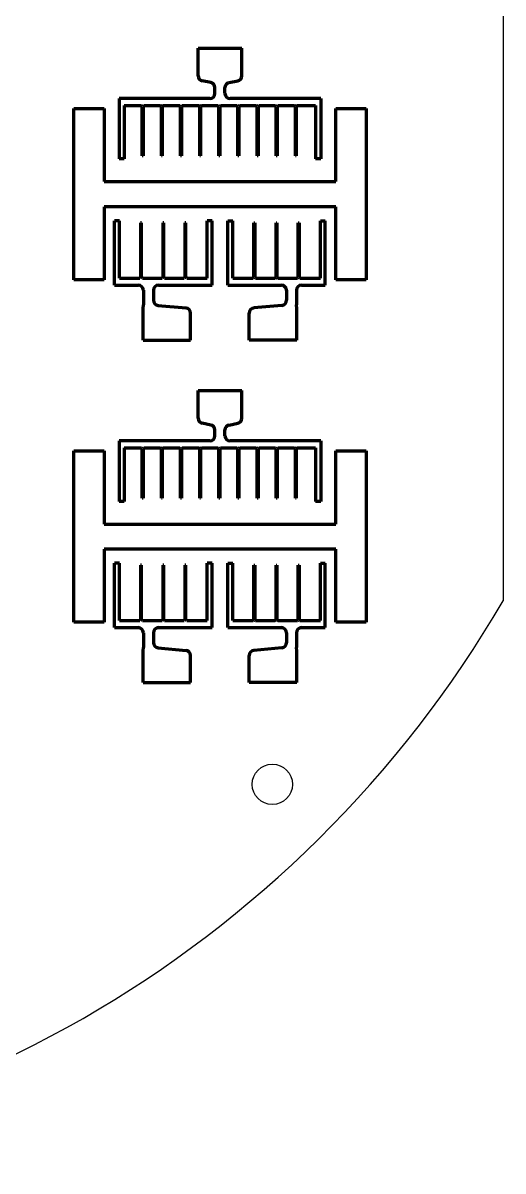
# Model space of a CAD drawing. Header units: millimetres. Extents: x 2372 to 2569, y 1689 to 1917.
# Drawn here: x 2521.8 to 2569.4, y 1689.3 to 1803.3 of the extents above; entities that cross this region are included whole.
import ezdxf

# ---------------------------------------------------------------- set-up
doc = ezdxf.new("R2010")
doc.units = ezdxf.units.MM
doc.layers.add('mask_hole', color=80, linetype='Continuous')
doc.layers.add('mask_outline', color=10, linetype='Continuous')
doc.layers.add('mask_stencil', color=30, linetype='Continuous', lineweight=70)

msp = doc.modelspace()

# ---------------------------------------------------------------- linework, layer by layer
at = {"layer": 'mask_hole'}
msp.add_circle((2546.54, 1727.68), 2, dxfattribs=at)
at = {"layer": 'mask_outline'}
msp.add_line((2569.44, 1860.67), (2569.44, 1745.9), dxfattribs=at)
msp.add_arc((2470.94, 1803.28), 114, 210.2314, 329.7768, dxfattribs=at)
at = {"layer": 'mask_stencil'}
for p, q in [((2539.17, 1798.03), (2539.17, 1800.78)), ((2539.17, 1800.78), (2543.51, 1800.78)), ((2543.51, 1798.03), (2543.51, 1800.78)), ((2540.44, 1797.36), (2539.57, 1797.54)), ((2540.84, 1796.28), (2540.84, 1796.87)), ((2541.84, 1796.28), (2541.84, 1796.87)), ((2542.24, 1797.36), (2543.11, 1797.54)), ((2540.34, 1795.78), (2531.34, 1795.78)), ((2531.34, 1795.78), (2531.34, 1789.78)), ((2551.34, 1795.78), (2542.34, 1795.78)), ((2551.34, 1795.78), (2551.34, 1789.78)), ((2526.84, 1777.78), (2526.84, 1794.78)), ((2526.84, 1794.78), (2529.84, 1794.78)), ((2529.84, 1794.78), (2529.84, 1787.53)), ((2531.83, 1795.08), (2531.83, 1789.78)), ((2531.83, 1795.08), (2533.55, 1795.08)), ((2533.63, 1795), (2533.55, 1795.08)), ((2533.63, 1790.08), (2533.63, 1795)), ((2533.8, 1795.08), (2533.72, 1795)), ((2533.72, 1795), (2533.72, 1790.08)), ((2533.8, 1795.08), (2535.45, 1795.08)), ((2535.53, 1795), (2535.45, 1795.08)), ((2535.53, 1790.08), (2535.53, 1795)), ((2535.7, 1795.08), (2535.62, 1795)), ((2535.62, 1795), (2535.62, 1790.08)), ((2535.7, 1795.08), (2537.35, 1795.08)), ((2537.43, 1795), (2537.35, 1795.08)), ((2537.43, 1790.08), (2537.43, 1795)), ((2537.6, 1795.08), (2537.52, 1795)), ((2537.52, 1795), (2537.52, 1790.08)), ((2537.6, 1795.08), (2539.25, 1795.08)), ((2539.33, 1795), (2539.25, 1795.08)), ((2539.33, 1790.08), (2539.33, 1795)), ((2539.5, 1795.08), (2539.42, 1795)), ((2539.42, 1795), (2539.42, 1790.08)), ((2539.5, 1795.08), (2541.15, 1795.08)), ((2541.23, 1795), (2541.15, 1795.08)), ((2541.23, 1790.08), (2541.23, 1795)), ((2541.4, 1795.08), (2541.32, 1795)), ((2541.32, 1795), (2541.32, 1790.08)), ((2541.4, 1795.08), (2543.05, 1795.08)), ((2543.13, 1795), (2543.05, 1795.08)), ((2543.13, 1790.08), (2543.13, 1795)), ((2543.3, 1795.08), (2543.22, 1795)), ((2543.22, 1795), (2543.22, 1790.08)), ((2543.3, 1795.08), (2544.95, 1795.08)), ((2545.03, 1795), (2544.95, 1795.08)), ((2545.03, 1790.08), (2545.03, 1795)), ((2545.2, 1795.08), (2545.12, 1795)), ((2545.12, 1795), (2545.12, 1790.08)), ((2545.2, 1795.08), (2546.85, 1795.08)), ((2546.93, 1795), (2546.85, 1795.08)), ((2546.93, 1790.08), (2546.93, 1795)), ((2547.1, 1795.08), (2547.02, 1795)), ((2547.02, 1795), (2547.02, 1790.08)), ((2547.1, 1795.08), (2548.75, 1795.08)), ((2548.83, 1795), (2548.75, 1795.08)), ((2548.83, 1790.08), (2548.83, 1795)), ((2549, 1795.08), (2548.92, 1795)), ((2548.92, 1795), (2548.92, 1790.08)), ((2549, 1795.08), (2550.83, 1795.08)), ((2550.83, 1795.08), (2550.83, 1789.78)), ((2552.84, 1787.53), (2552.84, 1794.78)), ((2552.84, 1794.78), (2555.84, 1794.78)), ((2555.84, 1794.78), (2555.84, 1777.78)), ((2533.72, 1790.08), (2533.63, 1790.08)), ((2535.62, 1790.08), (2535.53, 1790.08)), ((2537.52, 1790.08), (2537.43, 1790.08)), ((2539.42, 1790.08), (2539.33, 1790.08)), ((2541.32, 1790.08), (2541.23, 1790.08)), ((2543.22, 1790.08), (2543.13, 1790.08)), ((2545.12, 1790.08), (2545.03, 1790.08)), ((2547.02, 1790.08), (2546.93, 1790.08)), ((2548.92, 1790.08), (2548.83, 1790.08)), ((2531.83, 1789.78), (2531.34, 1789.78)), ((2551.34, 1789.78), (2550.83, 1789.78)), ((2529.84, 1787.53), (2552.84, 1787.53)), ((2552.84, 1785.03), (2529.84, 1785.03)), ((2529.84, 1785.03), (2529.84, 1777.78)), ((2552.84, 1777.78), (2552.84, 1785.03)), ((2530.88, 1777.24), (2530.88, 1783.65)), ((2531.37, 1783.65), (2530.88, 1783.65)), ((2531.37, 1777.95), (2531.37, 1783.65)), ((2533.57, 1783.45), (2533.47, 1783.45)), ((2533.47, 1783.45), (2533.47, 1778.03)), ((2533.57, 1778.03), (2533.57, 1783.45)), ((2535.77, 1783.45), (2535.67, 1783.45)), ((2535.67, 1783.45), (2535.67, 1778.03)), ((2535.77, 1778.03), (2535.77, 1783.45)), ((2537.97, 1783.45), (2537.87, 1783.45)), ((2537.87, 1783.45), (2537.87, 1778.03)), ((2537.97, 1778.03), (2537.97, 1783.45)), ((2540.07, 1777.95), (2540.07, 1783.65)), ((2540.57, 1783.65), (2540.07, 1783.65)), ((2540.57, 1777.24), (2540.57, 1783.65)), ((2542.11, 1777.24), (2542.11, 1783.65)), ((2542.11, 1783.65), (2542.61, 1783.65)), ((2542.61, 1777.95), (2542.61, 1783.65)), ((2544.71, 1778.03), (2544.71, 1783.45)), ((2544.71, 1783.45), (2544.8, 1783.45)), ((2544.8, 1783.45), (2544.8, 1778.03)), ((2546.91, 1778.03), (2546.91, 1783.45)), ((2546.91, 1783.45), (2547, 1783.45)), ((2547, 1783.45), (2547, 1778.03)), ((2549.11, 1778.03), (2549.11, 1783.45)), ((2549.11, 1783.45), (2549.2, 1783.45)), ((2549.2, 1783.45), (2549.2, 1778.03)), ((2551.31, 1777.95), (2551.31, 1783.65)), ((2551.31, 1783.65), (2551.8, 1783.65)), ((2551.8, 1777.24), (2551.8, 1783.65)), ((2529.84, 1777.78), (2526.84, 1777.78)), ((2531.37, 1777.95), (2533.4, 1777.95)), ((2533.47, 1778.03), (2533.4, 1777.95)), ((2533.65, 1777.95), (2533.57, 1778.03)), ((2533.65, 1777.95), (2535.6, 1777.95)), ((2535.67, 1778.03), (2535.6, 1777.95)), ((2535.85, 1777.95), (2535.77, 1778.03)), ((2535.85, 1777.95), (2537.8, 1777.95)), ((2537.87, 1778.03), (2537.8, 1777.95)), ((2538.05, 1777.95), (2537.97, 1778.03)), ((2538.05, 1777.95), (2540.07, 1777.95)), ((2542.61, 1777.95), (2544.63, 1777.95)), ((2544.63, 1777.95), (2544.71, 1778.03)), ((2544.8, 1778.03), (2544.88, 1777.95)), ((2544.88, 1777.95), (2546.83, 1777.95)), ((2546.83, 1777.95), (2546.91, 1778.03)), ((2547, 1778.03), (2547.08, 1777.95)), ((2547.08, 1777.95), (2549.03, 1777.95)), ((2549.03, 1777.95), (2549.11, 1778.03)), ((2549.2, 1778.03), (2549.28, 1777.95)), ((2549.28, 1777.95), (2551.31, 1777.95)), ((2555.84, 1777.78), (2552.84, 1777.78)), ((2530.88, 1777.24), (2533.24, 1777.24)), ((2533.74, 1776.74), (2533.74, 1775.28)), ((2534.74, 1776.74), (2534.74, 1775.74)), ((2535.24, 1777.24), (2540.57, 1777.24)), ((2542.11, 1777.24), (2547.44, 1777.24)), ((2547.94, 1776.74), (2547.94, 1775.74)), ((2548.94, 1776.74), (2548.94, 1775.28)), ((2549.44, 1777.24), (2551.8, 1777.24)), ((2533.72, 1774.94), (2533.74, 1775.28)), ((2535.19, 1775.24), (2537.98, 1774.98)), ((2547.49, 1775.24), (2544.7, 1774.98)), ((2548.96, 1774.94), (2548.94, 1775.28)), ((2533.72, 1771.78), (2533.72, 1774.94)), ((2538.43, 1771.78), (2538.43, 1774.48)), ((2544.25, 1771.78), (2544.25, 1774.48)), ((2548.96, 1771.78), (2548.96, 1774.94)), ((2533.72, 1771.78), (2538.43, 1771.78)), ((2548.96, 1771.78), (2544.25, 1771.78)), ((2539.17, 1764.03), (2539.17, 1766.78)), ((2539.17, 1766.78), (2543.51, 1766.78)), ((2543.51, 1764.03), (2543.51, 1766.78)), ((2540.44, 1763.36), (2539.57, 1763.54)), ((2540.84, 1762.28), (2540.84, 1762.87)), ((2541.84, 1762.28), (2541.84, 1762.87)), ((2542.24, 1763.36), (2543.11, 1763.54)), ((2540.34, 1761.78), (2531.34, 1761.78)), ((2531.34, 1761.78), (2531.34, 1755.78)), ((2551.34, 1761.78), (2542.34, 1761.78)), ((2551.34, 1761.78), (2551.34, 1755.78)), ((2526.84, 1743.78), (2526.84, 1760.78)), ((2526.84, 1760.78), (2529.84, 1760.78)), ((2529.84, 1760.78), (2529.84, 1753.53)), ((2531.83, 1761.08), (2531.83, 1755.78)), ((2531.83, 1761.08), (2533.55, 1761.08)), ((2533.63, 1761), (2533.55, 1761.08)), ((2533.63, 1756.08), (2533.63, 1761)), ((2533.8, 1761.08), (2533.72, 1761)), ((2533.72, 1761), (2533.72, 1756.08)), ((2533.8, 1761.08), (2535.45, 1761.08)), ((2535.53, 1761), (2535.45, 1761.08)), ((2535.53, 1756.08), (2535.53, 1761)), ((2535.7, 1761.08), (2535.62, 1761)), ((2535.62, 1761), (2535.62, 1756.08)), ((2535.7, 1761.08), (2537.35, 1761.08)), ((2537.43, 1761), (2537.35, 1761.08)), ((2537.43, 1756.08), (2537.43, 1761)), ((2537.6, 1761.08), (2537.52, 1761)), ((2537.52, 1761), (2537.52, 1756.08)), ((2537.6, 1761.08), (2539.25, 1761.08)), ((2539.33, 1761), (2539.25, 1761.08)), ((2539.33, 1756.08), (2539.33, 1761)), ((2539.5, 1761.08), (2539.42, 1761)), ((2539.42, 1761), (2539.42, 1756.08)), ((2539.5, 1761.08), (2541.15, 1761.08)), ((2541.23, 1761), (2541.15, 1761.08)), ((2541.23, 1756.08), (2541.23, 1761)), ((2541.4, 1761.08), (2541.32, 1761)), ((2541.32, 1761), (2541.32, 1756.08)), ((2541.4, 1761.08), (2543.05, 1761.08)), ((2543.13, 1761), (2543.05, 1761.08)), ((2543.13, 1756.08), (2543.13, 1761)), ((2543.3, 1761.08), (2543.22, 1761)), ((2543.22, 1761), (2543.22, 1756.08)), ((2543.3, 1761.08), (2544.95, 1761.08)), ((2545.03, 1761), (2544.95, 1761.08)), ((2545.03, 1756.08), (2545.03, 1761)), ((2545.2, 1761.08), (2545.12, 1761)), ((2545.12, 1761), (2545.12, 1756.08)), ((2545.2, 1761.08), (2546.85, 1761.08)), ((2546.93, 1761), (2546.85, 1761.08)), ((2546.93, 1756.08), (2546.93, 1761)), ((2547.1, 1761.08), (2547.02, 1761)), ((2547.02, 1761), (2547.02, 1756.08)), ((2547.1, 1761.08), (2548.75, 1761.08)), ((2548.83, 1761), (2548.75, 1761.08)), ((2548.83, 1756.08), (2548.83, 1761)), ((2549, 1761.08), (2548.92, 1761)), ((2548.92, 1761), (2548.92, 1756.08)), ((2549, 1761.08), (2550.83, 1761.08)), ((2550.83, 1761.08), (2550.83, 1755.78)), ((2552.84, 1753.53), (2552.84, 1760.78)), ((2552.84, 1760.78), (2555.84, 1760.78)), ((2555.84, 1760.78), (2555.84, 1743.78)), ((2531.83, 1755.78), (2531.34, 1755.78)), ((2533.72, 1756.08), (2533.63, 1756.08)), ((2535.62, 1756.08), (2535.53, 1756.08)), ((2537.52, 1756.08), (2537.43, 1756.08)), ((2539.42, 1756.08), (2539.33, 1756.08)), ((2541.32, 1756.08), (2541.23, 1756.08)), ((2543.22, 1756.08), (2543.13, 1756.08)), ((2545.12, 1756.08), (2545.03, 1756.08)), ((2547.02, 1756.08), (2546.93, 1756.08)), ((2548.92, 1756.08), (2548.83, 1756.08)), ((2551.34, 1755.78), (2550.83, 1755.78)), ((2529.84, 1753.53), (2552.84, 1753.53)), ((2552.84, 1751.03), (2529.84, 1751.03)), ((2529.84, 1751.03), (2529.84, 1743.78)), ((2552.84, 1743.78), (2552.84, 1751.03)), ((2530.88, 1743.24), (2530.88, 1749.65)), ((2531.37, 1749.65), (2530.88, 1749.65)), ((2531.37, 1743.95), (2531.37, 1749.65)), ((2533.57, 1749.45), (2533.47, 1749.45)), ((2533.47, 1749.45), (2533.47, 1744.03)), ((2533.57, 1744.03), (2533.57, 1749.45)), ((2535.77, 1749.45), (2535.67, 1749.45)), ((2535.67, 1749.45), (2535.67, 1744.03)), ((2535.77, 1744.03), (2535.77, 1749.45)), ((2537.97, 1749.45), (2537.87, 1749.45)), ((2537.87, 1749.45), (2537.87, 1744.03)), ((2537.97, 1744.03), (2537.97, 1749.45)), ((2540.07, 1743.95), (2540.07, 1749.65)), ((2540.57, 1749.65), (2540.07, 1749.65)), ((2540.57, 1743.24), (2540.57, 1749.65)), ((2542.11, 1743.24), (2542.11, 1749.65)), ((2542.11, 1749.65), (2542.61, 1749.65)), ((2542.61, 1743.95), (2542.61, 1749.65)), ((2544.71, 1744.03), (2544.71, 1749.45)), ((2544.71, 1749.45), (2544.8, 1749.45)), ((2544.8, 1749.45), (2544.8, 1744.03)), ((2546.91, 1744.03), (2546.91, 1749.45)), ((2546.91, 1749.45), (2547, 1749.45)), ((2547, 1749.45), (2547, 1744.03)), ((2549.11, 1744.03), (2549.11, 1749.45)), ((2549.11, 1749.45), (2549.2, 1749.45)), ((2549.2, 1749.45), (2549.2, 1744.03)), ((2551.31, 1743.95), (2551.31, 1749.65)), ((2551.31, 1749.65), (2551.8, 1749.65)), ((2551.8, 1743.24), (2551.8, 1749.65)), ((2529.84, 1743.78), (2526.84, 1743.78)), ((2530.88, 1743.24), (2533.24, 1743.24)), ((2531.37, 1743.95), (2533.4, 1743.95)), ((2533.47, 1744.03), (2533.4, 1743.95)), ((2533.65, 1743.95), (2533.57, 1744.03)), ((2533.65, 1743.95), (2535.6, 1743.95)), ((2535.24, 1743.24), (2540.57, 1743.24)), ((2535.67, 1744.03), (2535.6, 1743.95)), ((2535.85, 1743.95), (2535.77, 1744.03)), ((2535.85, 1743.95), (2537.8, 1743.95)), ((2537.87, 1744.03), (2537.8, 1743.95)), ((2538.05, 1743.95), (2537.97, 1744.03)), ((2538.05, 1743.95), (2540.07, 1743.95)), ((2542.11, 1743.24), (2547.44, 1743.24)), ((2542.61, 1743.95), (2544.63, 1743.95)), ((2544.63, 1743.95), (2544.71, 1744.03)), ((2544.8, 1744.03), (2544.88, 1743.95)), ((2544.88, 1743.95), (2546.83, 1743.95)), ((2546.83, 1743.95), (2546.91, 1744.03)), ((2547, 1744.03), (2547.08, 1743.95)), ((2547.08, 1743.95), (2549.03, 1743.95)), ((2549.03, 1743.95), (2549.11, 1744.03)), ((2549.2, 1744.03), (2549.28, 1743.95)), ((2549.28, 1743.95), (2551.31, 1743.95)), ((2549.44, 1743.24), (2551.8, 1743.24)), ((2555.84, 1743.78), (2552.84, 1743.78)), ((2533.74, 1742.74), (2533.74, 1741.28)), ((2534.74, 1742.74), (2534.74, 1741.74)), ((2547.94, 1742.74), (2547.94, 1741.74)), ((2548.94, 1742.74), (2548.94, 1741.28)), ((2533.72, 1740.94), (2533.74, 1741.28)), ((2533.72, 1737.78), (2533.72, 1740.94)), ((2535.19, 1741.24), (2537.98, 1740.98)), ((2547.49, 1741.24), (2544.7, 1740.98)), ((2548.96, 1740.94), (2548.94, 1741.28)), ((2548.96, 1737.78), (2548.96, 1740.94)), ((2538.43, 1737.78), (2538.43, 1740.48)), ((2544.25, 1737.78), (2544.25, 1740.48)), ((2533.72, 1737.78), (2538.43, 1737.78)), ((2548.96, 1737.78), (2544.25, 1737.78))]:
    msp.add_line(p, q, dxfattribs=at)
for centre, start, end in [((2539.67, 1798.03), 180, 258.3428), ((2543.01, 1798.03), 281.6572, 0), ((2540.34, 1796.87), 0.0012, 78.3428), ((2542.34, 1796.87), 101.6572, 180), ((2540.34, 1796.28), 270, 0), ((2542.34, 1796.28), 180, 270), ((2533.24, 1776.74), 0, 90), ((2535.24, 1776.74), 90, 180), ((2547.44, 1776.74), 0, 90), ((2549.44, 1776.74), 90, 180), ((2535.24, 1775.74), 180.0011, 264.6614), ((2547.44, 1775.74), 275.3386, 359.9989), ((2537.93, 1774.48), 0, 84.6614), ((2544.75, 1774.48), 95.3386, 180), ((2539.67, 1764.03), 180, 258.3428), ((2543.01, 1764.03), 281.6572, 0), ((2540.34, 1762.87), 0.0012, 78.3428), ((2542.34, 1762.87), 101.6572, 180), ((2540.34, 1762.28), 270, 0), ((2542.34, 1762.28), 180, 270), ((2533.24, 1742.74), 0, 90), ((2535.24, 1742.74), 90, 180), ((2547.44, 1742.74), 0, 90), ((2549.44, 1742.74), 90, 180), ((2535.24, 1741.74), 180.0011, 264.6614), ((2537.93, 1740.48), 0, 84.6614), ((2544.75, 1740.48), 95.3386, 180), ((2547.44, 1741.74), 275.3386, 359.9989)]:
    msp.add_arc(centre, 0.5, start, end, dxfattribs=at)

doc.saveas('drawing.dxf')
